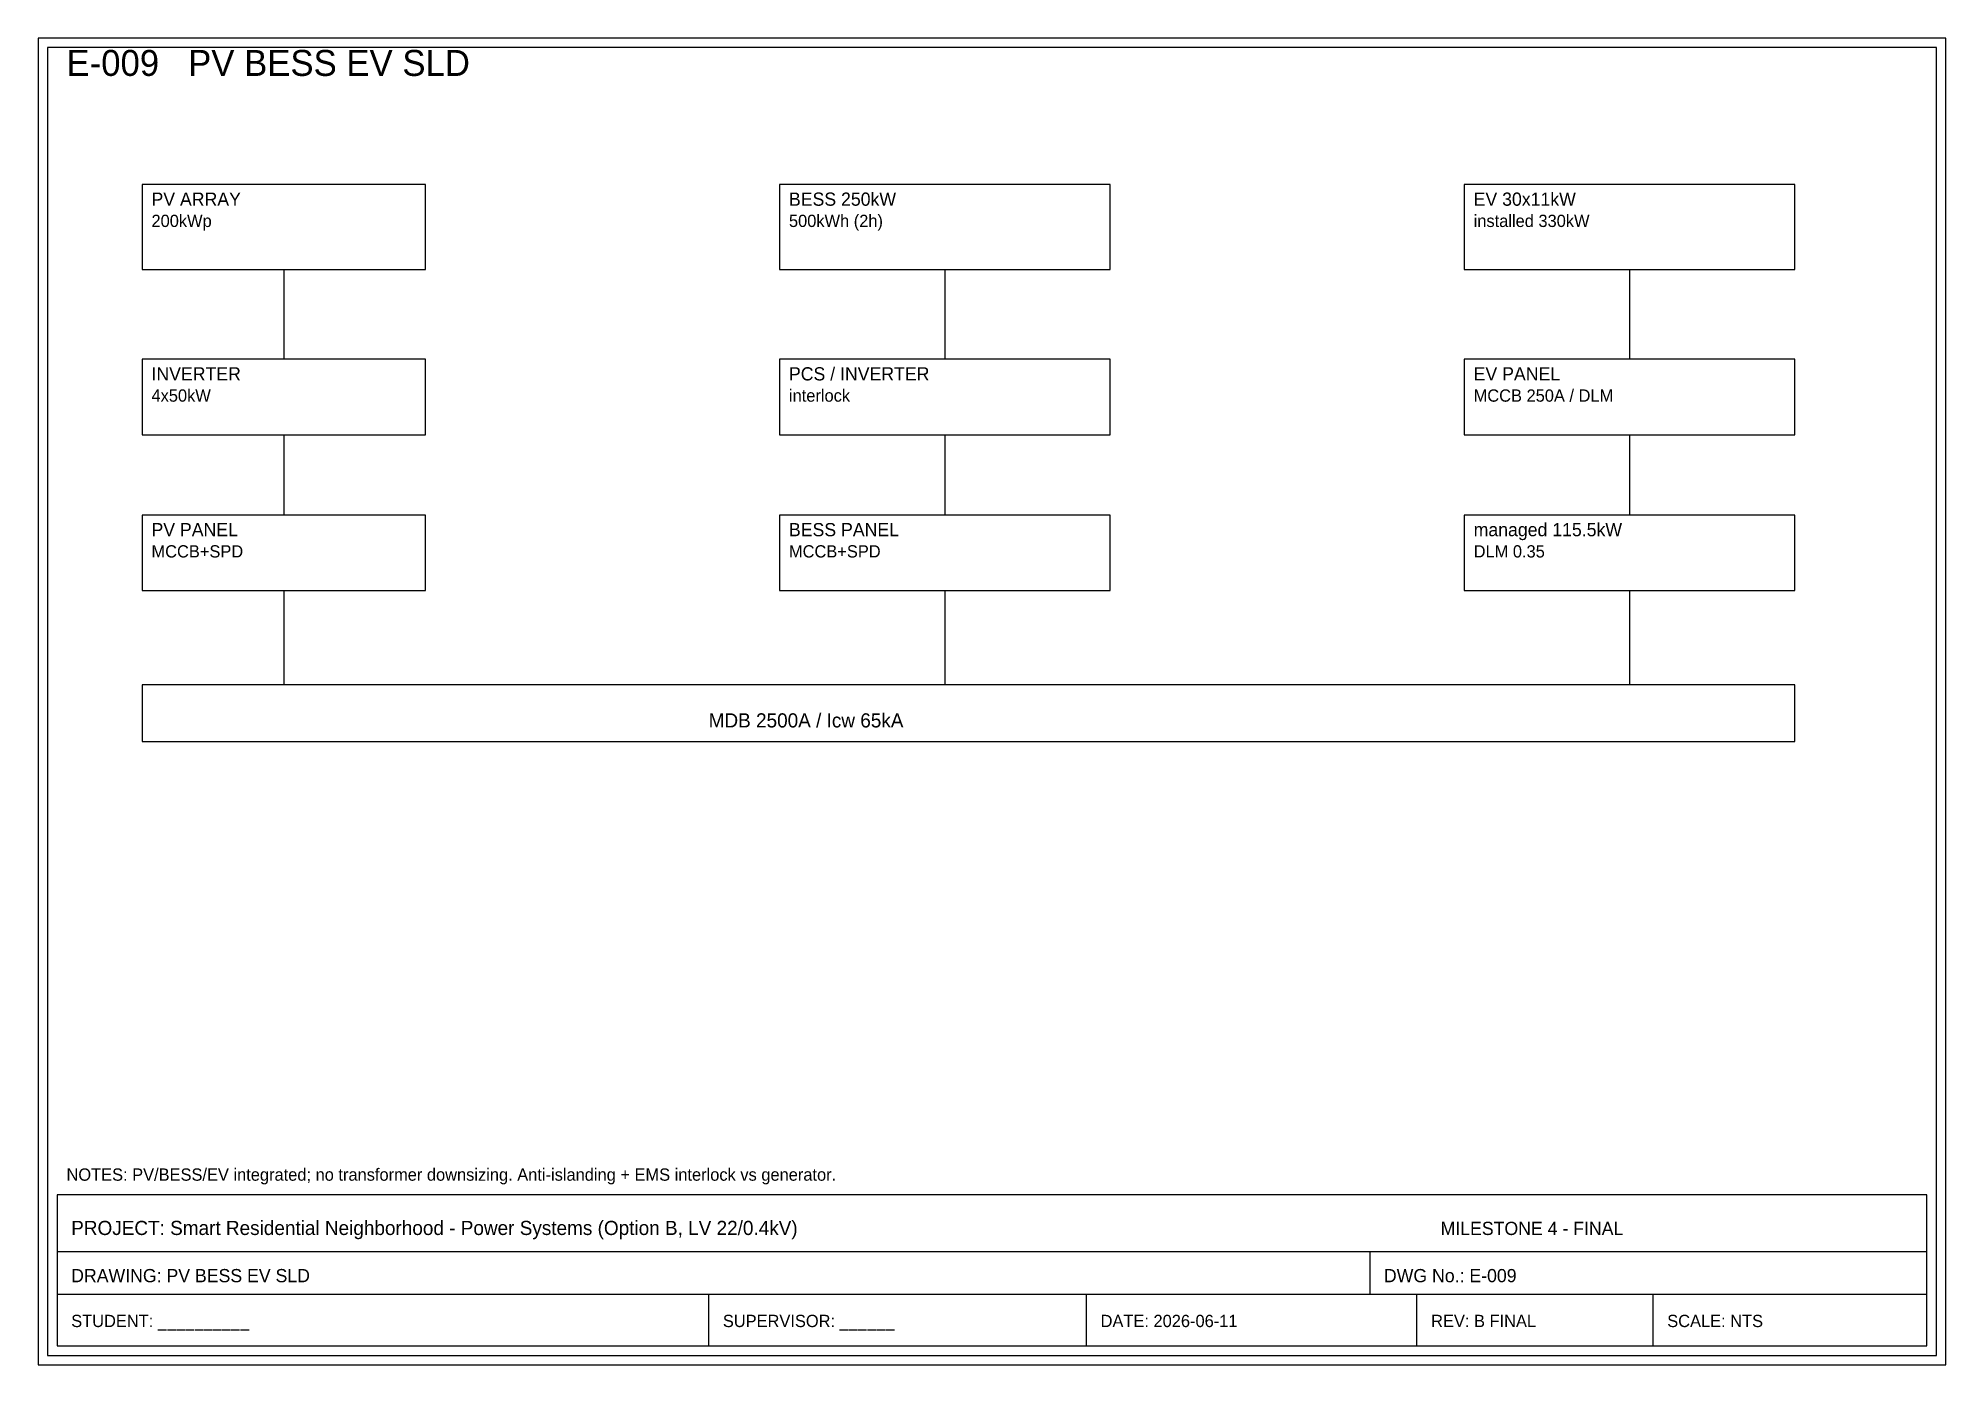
# Model space of a CAD drawing. Header units: millimetres. Extents: x 8 to 412, y 8 to 289.
import ezdxf

# ---------------------------------------------------------------- set-up
doc = ezdxf.new("R2010")
doc.units = ezdxf.units.MM
for name, color, linetype in [('E_BESS', 140, 'CONTINUOUS'), ('E_CABLES', 3, 'CONTINUOUS'), ('E_DIMENSIONS', 8, 'CONTINUOUS'), ('E_EV', 4, 'CONTINUOUS'), ('E_POWER_MAIN', 1, 'CONTINUOUS'), ('E_PV', 2, 'CONTINUOUS'), ('E_TEXT', 7, 'CONTINUOUS'), ('E_TITLE_BLOCK', 7, 'CONTINUOUS')]:
    doc.layers.add(name, color=color, linetype=linetype)

msp = doc.modelspace()

# ---------------------------------------------------------------- linework, layer by layer
at = {"layer": 'E_BESS'}
for p, q in [((235, 258), (165, 258)), ((165, 258), (165, 240)), ((235, 240), (235, 258)), ((165, 240), (235, 240)), ((235, 221), (165, 221)), ((165, 221), (165, 205)), ((235, 205), (235, 221)), ((165, 205), (235, 205)), ((235, 188), (165, 188)), ((165, 188), (165, 172)), ((235, 172), (235, 188)), ((165, 172), (235, 172))]:
    msp.add_line(p, q, dxfattribs=at)
at = {"layer": 'E_CABLES'}
for p, q in [((60, 240), (60, 221)), ((200, 240), (200, 221)), ((345, 240), (345, 221)), ((60, 205), (60, 188)), ((200, 205), (200, 188)), ((345, 205), (345, 188)), ((60, 172), (60, 152)), ((200, 172), (200, 152)), ((345, 172), (345, 152))]:
    msp.add_line(p, q, dxfattribs=at)
at = {"layer": 'E_EV'}
for p, q in [((380, 258), (310, 258)), ((310, 258), (310, 240)), ((380, 240), (380, 258)), ((310, 240), (380, 240)), ((380, 221), (310, 221)), ((310, 221), (310, 205)), ((380, 205), (380, 221)), ((310, 205), (380, 205)), ((380, 188), (310, 188)), ((310, 188), (310, 172)), ((380, 172), (380, 188)), ((310, 172), (380, 172))]:
    msp.add_line(p, q, dxfattribs=at)
at = {"layer": 'E_POWER_MAIN'}
for p, q in [((380, 152), (30, 152)), ((30, 152), (30, 140)), ((380, 140), (380, 152)), ((30, 140), (380, 140))]:
    msp.add_line(p, q, dxfattribs=at)
at = {"layer": 'E_PV'}
for p, q in [((90, 258), (30, 258)), ((30, 258), (30, 240)), ((90, 240), (90, 258)), ((30, 240), (90, 240)), ((90, 221), (30, 221)), ((30, 221), (30, 205)), ((90, 205), (90, 221)), ((30, 205), (90, 205)), ((90, 188), (30, 188)), ((30, 188), (30, 172)), ((90, 172), (90, 188)), ((30, 172), (90, 172))]:
    msp.add_line(p, q, dxfattribs=at)
at = {"layer": 'E_TITLE_BLOCK'}
for p, q in [((412, 289), (8, 289)), ((8, 289), (8, 8)), ((410, 287), (10, 287)), ((10, 287), (10, 10)), ((410, 10), (410, 287)), ((412, 8), (412, 289)), ((408, 44), (12, 44)), ((12, 44), (12, 12)), ((408, 12), (408, 44)), ((12, 32), (408, 32)), ((290, 32), (290, 23)), ((12, 23), (408, 23)), ((150, 12), (150, 23)), ((230, 12), (230, 23)), ((300, 12), (300, 23)), ((350, 12), (350, 23)), ((10, 10), (410, 10)), ((12, 12), (408, 12)), ((8, 8), (412, 8))]:
    msp.add_line(p, q, dxfattribs=at)

# ---------------------------------------------------------------- texts
at = {"layer": 'E_DIMENSIONS'}
msp.add_text('NOTES: PV/BESS/EV integrated; no transformer downsizing. Anti-islanding + EMS interlock vs generator.', height=2.6, dxfattribs=at).set_placement((14, 47))
at = {"layer": 'E_POWER_MAIN'}
msp.add_text('MDB 2500A / Icw 65kA', height=3, dxfattribs=at).set_placement((150, 143))
at = {"layer": 'E_TEXT'}
for s, height, p in [('PV ARRAY', 2.8, (32, 253.5)), ('BESS 250kW', 2.8, (167, 253.5)), ('EV 30x11kW', 2.8, (312, 253.5)), ('200kWp', 2.6, (32, 249)), ('500kWh (2h)', 2.6, (167, 249)), ('installed 330kW', 2.6, (312, 249)), ('INVERTER', 2.8, (32, 216.5)), ('PCS / INVERTER', 2.8, (167, 216.5)), ('EV PANEL', 2.8, (312, 216.5)), ('4x50kW', 2.6, (32, 212)), ('interlock', 2.6, (167, 212)), ('MCCB 250A / DLM', 2.6, (312, 212)), ('PV PANEL', 2.8, (32, 183.5)), ('BESS PANEL', 2.8, (167, 183.5)), ('managed 115.5kW', 2.8, (312, 183.5)), ('MCCB+SPD', 2.6, (32, 179)), ('MCCB+SPD', 2.6, (167, 179)), ('DLM 0.35', 2.6, (312, 179))]:
    msp.add_text(s, height=height, dxfattribs=at).set_placement(p)
at = {"layer": 'E_TITLE_BLOCK'}
for s, height, p in [('E-009   PV BESS EV SLD', 5.5, (14, 281)), ('PROJECT: Smart Residential Neighborhood - Power Systems (Option B, LV 22/0.4kV)', 3, (15, 35.5)), ('MILESTONE 4 - FINAL', 2.8, (305, 35.5)), ('DRAWING: PV BESS EV SLD', 2.8, (15, 25.5)), ('DWG No.: E-009', 2.8, (293, 25.5)), ('STUDENT: __________', 2.6, (15, 16)), ('SUPERVISOR: ______', 2.6, (153, 16)), ('DATE: 2026-06-11', 2.6, (233, 16)), ('REV: B FINAL', 2.6, (303, 16)), ('SCALE: NTS', 2.6, (353, 16))]:
    msp.add_text(s, height=height, dxfattribs=at).set_placement(p)

doc.saveas('drawing.dxf')
